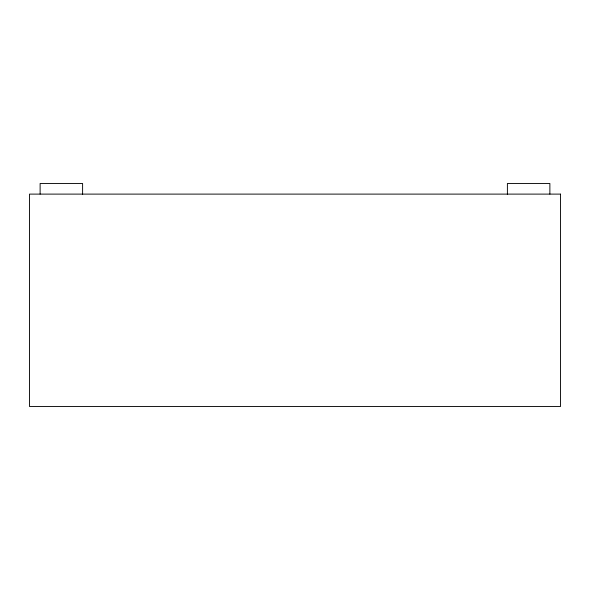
<?xml version="1.0" encoding="UTF-8"?>
<svg xmlns="http://www.w3.org/2000/svg" width="590" height="590" viewBox="0 0 590 590"><rect width="100%" height="100%" fill="white"/><g stroke="black" fill="none" stroke-linecap="round" stroke-linejoin="round"><path stroke-width="0.89" d="M549.88 194.11L549.88 183.49L507.4 183.49L507.4 194.523M82.6 194.523L82.6 183.49L40.12 183.49L40.12 194.11M560.5 194.11L29.5 194.11L29.5 406.51L560.5 406.51L560.5 194.11"/></g></svg>
